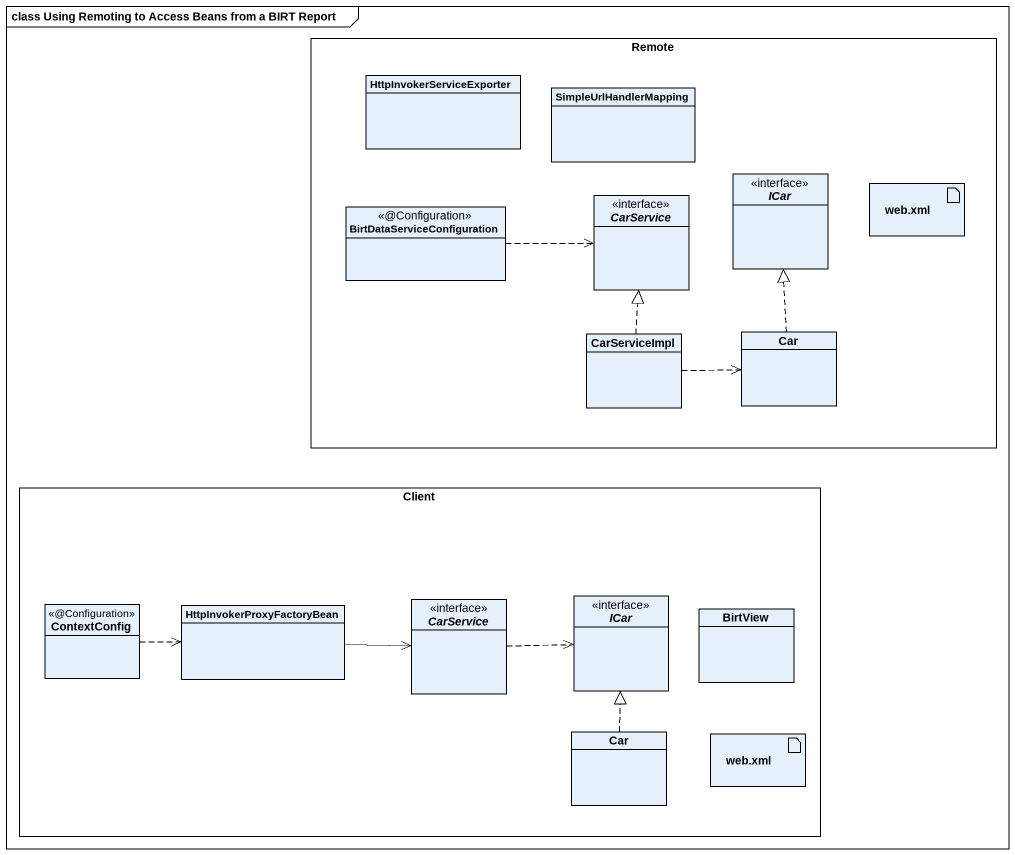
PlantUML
@startuml
mainframe class Using Remoting to Access Beans from a BIRT Report
allowmixing
hide circle
hide empty members
rectangle Remote {
  class HttpInvokerServiceExporter
  class SimpleUrlHandlerMapping
  class BirtDataServiceConfiguration <<@Configuration>>
  interface CarService
  interface ICar
  artifact "web.xml" as web_xml
  class CarServiceImpl
  class Car
}
rectangle Client {
  class ContextConfig <<@Configuration>>
  class HttpInvokerProxyFactoryBean
  interface "CarService" as CarService_2
  interface "ICar" as ICar_2
  class BirtView
  class "Car" as Car_2
  artifact "web.xml" as web_xml_2
}
BirtDataServiceConfiguration .right.> CarService
CarServiceImpl .up.|> CarService
CarServiceImpl .right.> Car
Car .up.|> ICar
ContextConfig .right.> HttpInvokerProxyFactoryBean
HttpInvokerProxyFactoryBean -right-> CarService_2
CarService_2 .right.> ICar_2
Car_2 .up.|> ICar_2
@enduml
